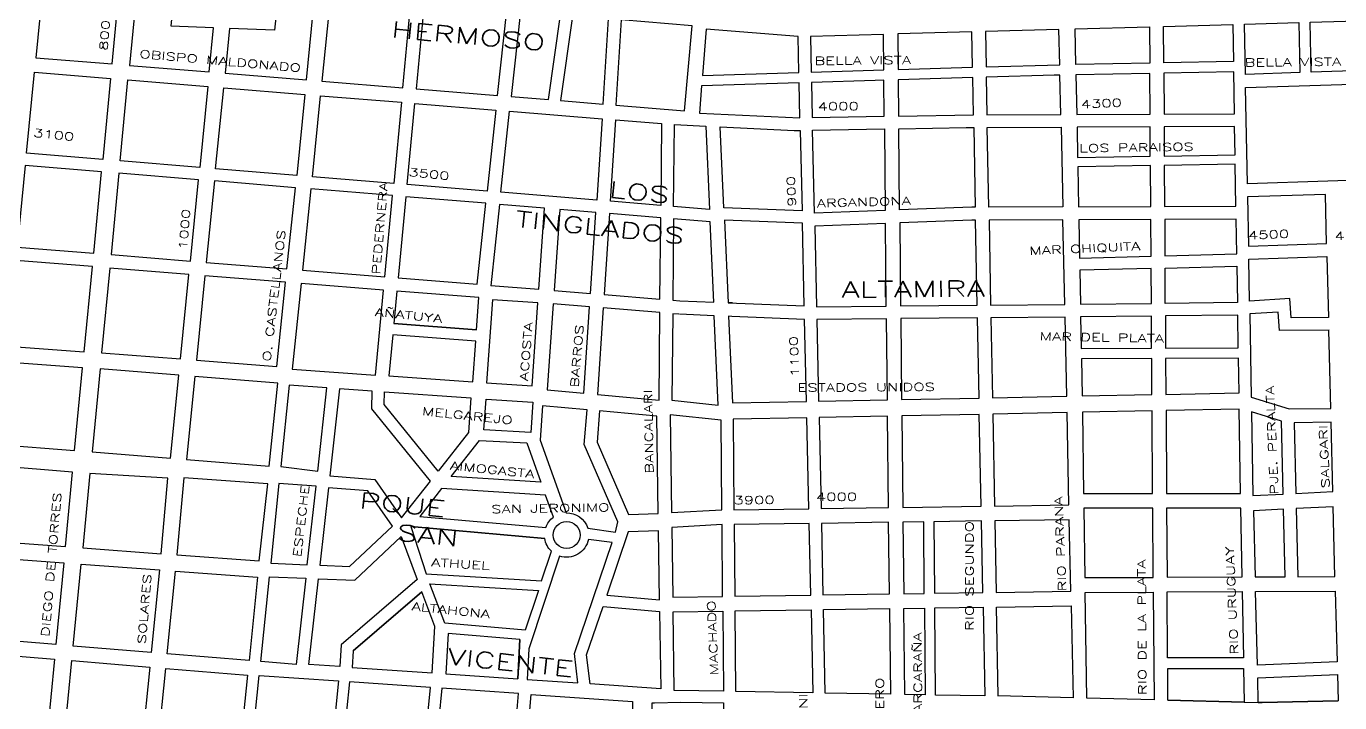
# Model space of a CAD drawing. Header units: millimetres. Extents: x 4374322 to 4409026, y 6503580 to 6534206.
# Drawn here: x 4391375 to 4393016, y 6523421 to 6524267 of the extents above; entities that cross this region are included whole.
import ezdxf

# ---------------------------------------------------------------- set-up
doc = ezdxf.new("R2010")
doc.units = ezdxf.units.MM
for name, color, linetype in [('LINEA CALLE', 252, 'Continuous'), ('NOMBRE BARRIO', 8, 'Continuous'), ('NOMBRE CALLE', 252, 'Continuous')]:
    doc.layers.add(name, color=color, linetype=linetype)
doc.styles.add('ROMANS', font='romans')

msp = doc.modelspace()

# ---------------------------------------------------------------- linework, layer by layer
at = {"layer": 'LINEA CALLE', "transparency": 33554687}
for p, q in [((4392257.3, 6523920.9), (4392251.8, 6523921.1)), ((4391937.4, 6523887.2), (4391834.2, 6523895.2)), ((4392694.4, 6523804.6), (4392781.6, 6523806.3)), ((4392799, 6523806.6), (4392890.5, 6523808.5)), ((4392905.7, 6523802.9), (4392953.3, 6523788.3)), ((4392953.3, 6523788.3), (4393005.1, 6523789.1))]:
    msp.add_line(p, q, dxfattribs=at)
for points in [[(4391397.1, 6524333.6), (4391386.6, 6524227.5), (4391481.8, 6524219.7), (4391492.1, 6524325.4)], [(4391685, 6524261.8), (4391628.8, 6524264), (4391623.2, 6524208.2), (4391724.7, 6524199.9), (4391735.3, 6524306.7), (4391689.7, 6524310.5)], [(4391754.7, 6524305), (4391744.1, 6524198.3), (4391845.3, 6524190), (4391855.4, 6524296.6)], [(4391872.1, 6524295.2), (4391862, 6524188.6), (4391963.7, 6524180.3), (4391975.1, 6524286.6)], [(4391992.2, 6524285.2), (4391980.8, 6524178.9), (4392027.4, 6524175.1), (4392042.5, 6524281)], [(4392057.5, 6524279.7), (4392042.4, 6524173.9), (4392095.7, 6524169.5), (4392102.2, 6524276)], [(4392118, 6524274.7), (4392111.4, 6524168.2), (4392197.5, 6524161.2), (4392207, 6524267.2)], [(4392796.3, 6524221.1), (4392796, 6524266.7), (4392882.9, 6524269.1), (4392883.6, 6524222.6)], [(4392897.3, 6524269.6), (4392965.4, 6524271.5), (4392966.5, 6524209), (4392898.4, 6524206.7)], [(4392224.4, 6524263.3), (4392219.7, 6524205.1), (4392340.4, 6524209), (4392339.4, 6524254.2)], [(4392354.8, 6524254.1), (4392355.8, 6524209.5), (4392446.4, 6524212.3), (4392445.9, 6524256.7)], [(4392463.8, 6524257.2), (4392464.3, 6524212.9), (4392557.5, 6524215.6), (4392556.6, 6524259.9)], [(4392573.4, 6524260.3), (4392574.3, 6524216.1), (4392666.3, 6524218.7), (4392665.4, 6524263)], [(4392778.9, 6524220.7), (4392686.5, 6524219.1), (4392685.6, 6524263.5), (4392778.6, 6524266.2)], [(4391374.9, 6524108.1), (4391384.9, 6524209.3), (4391480.1, 6524201.5), (4391470.3, 6524100.2)], [(4392464.4, 6524200), (4392464.9, 6524154.6), (4392558.6, 6524156.1), (4392557.7, 6524202.7)], [(4392779.3, 6524156.9), (4392779, 6524207.9), (4392686.7, 6524206.2), (4392687.7, 6524156.6)], [(4392796.7, 6524157), (4392884.7, 6524157.3), (4392883.9, 6524209.7), (4392796.4, 6524208.2)], [(4391491.9, 6524098.4), (4391501.7, 6524199.7), (4391601.5, 6524191.5), (4391591.4, 6524090.3)], [(4391611.3, 6524088.6), (4391621.4, 6524189.9), (4391722.8, 6524181.6), (4391712.8, 6524080.3)], [(4392218.7, 6524192.2), (4392215.9, 6524158.2), (4392341.7, 6524152.4), (4392340.7, 6524196.1)], [(4392898.7, 6524190.2), (4393072.9, 6524195.8), (4393098, 6524196.6), (4393101.8, 6524076.7), (4392900.9, 6524069.8)], [(4391732.2, 6524078.7), (4391742.3, 6524180), (4391843.6, 6524171.8), (4391834, 6524070.3)], [(4391850.6, 6524069), (4391860.2, 6524170.4), (4391961.7, 6524162.1), (4391950.8, 6524060.7)], [(4391967.9, 6524059.3), (4391978.8, 6524160.7), (4392094.3, 6524151.2), (4392087.6, 6524049.5)], [(4392104.7, 6524048.1), (4392111.4, 6524149.9), (4392168.6, 6524145.2), (4392167.7, 6524042.9)], [(4392183.8, 6524041.6), (4392184.7, 6524143.9), (4392224.2, 6524142), (4392228.8, 6524037.9)], [(4392242.1, 6524141.1), (4392334.3, 6524136.5), (4392342.1, 6524136.6), (4392344.3, 6524036), (4392246.5, 6524040)], [(4392359.7, 6524033.1), (4392357.4, 6524136.9), (4392447.2, 6524138.5), (4392448.3, 6524036.5)], [(4392556.3, 6524040.7), (4392466.2, 6524037.2), (4392465.1, 6524138.8), (4392549.4, 6524140.3), (4392558.9, 6524140.3), (4392560.8, 6524040.7)], [(4392577.6, 6524040.8), (4392575.7, 6524140.4), (4392668, 6524140.7), (4392670.1, 6524041.1)], [(4392688, 6524140.8), (4392688.7, 6524102.9), (4392779.6, 6524104.3), (4392779.4, 6524141.1)], [(4392885.6, 6524106), (4392885, 6524141.6), (4392796.8, 6524141.2), (4392797.1, 6524104.6)], [(4391459, 6523983), (4391468.8, 6524084.9), (4391373.4, 6524092.8), (4391363.4, 6523990.8)], [(4392779.7, 6524092.6), (4392688.9, 6524091.2), (4392689.9, 6524041.2), (4392780.1, 6524041.5)], [(4392797.5, 6524041.6), (4392886.6, 6524041.9), (4392885.8, 6524094.3), (4392797.1, 6524092.9)], [(4391579.7, 6523973.2), (4391589.9, 6524075), (4391490.5, 6524083.2), (4391480.6, 6523981.3)], [(4391700.4, 6523963.5), (4391711.1, 6524065), (4391609.7, 6524073.4), (4391599.6, 6523971.6)], [(4391822.9, 6523953.5), (4391832.5, 6524055.1), (4391730.5, 6524063.5), (4391719.8, 6523961.9)], [(4392999.9, 6523995.2), (4392998.4, 6524056.7), (4392901.2, 6524053.4), (4392902.3, 6523992)], [(4391938.3, 6523944.3), (4391949.2, 6524045.5), (4391849.2, 6524053.7), (4391839.6, 6523952.2)], [(4392079.8, 6523932.7), (4392086.6, 6524034.2), (4392041.5, 6524037.9), (4392034.3, 6523936.4)], [(4392166.7, 6523925.7), (4392167.6, 6524027.5), (4392103.7, 6524032.8), (4392096.9, 6523931.3)], [(4392233.9, 6523921.9), (4392229.5, 6524022.5), (4392183.6, 6524026.2), (4392182.8, 6523924.4), (4392191.6, 6523923.7)], [(4392347, 6523917.1), (4392344.7, 6524020.6), (4392247.2, 6524024.6), (4392251.8, 6523921.1)], [(4392563.2, 6523918), (4392561.2, 6524024.4), (4392556.4, 6524024.4), (4392466.3, 6524020.9), (4392467.5, 6523917.1)], [(4392672.6, 6523919.1), (4392670.4, 6524024.8), (4392578, 6524024.5), (4392580, 6523918.2)], [(4392780.2, 6524025.3), (4392690.2, 6524024.9), (4392691.1, 6523977.1), (4392780.5, 6523979.6)], [(4392797.9, 6523980), (4392887.6, 6523982.5), (4392886.9, 6524025.7), (4392797.6, 6524025.3)], [(4392449.6, 6523916.9), (4392448.5, 6524020.2), (4392360.1, 6524016.8), (4392362.4, 6523916)], [(4391361.7, 6523974), (4391351.2, 6523867), (4391447, 6523859.9), (4391457.3, 6523966.3)], [(4393000.3, 6523978.9), (4393002.2, 6523902.6), (4392955.8, 6523902.4), (4392954.1, 6523926.3), (4392903.5, 6523923.2), (4392902.6, 6523975.6)], [(4391479, 6523964.5), (4391468.8, 6523858.7), (4391567.5, 6523850.9), (4391578, 6523956.5)], [(4392780.6, 6523964.1), (4392691.4, 6523961.7), (4392692.2, 6523919.3), (4392780.9, 6523920.2)], [(4392887.9, 6523967), (4392888.6, 6523921.3), (4392798.3, 6523920.4), (4392798, 6523964.6)], [(4391597.9, 6523954.9), (4391587.4, 6523849.3), (4391687.6, 6523841.4), (4391698.7, 6523946.7)], [(4391718.1, 6523945.1), (4391706.9, 6523838.1), (4391811.3, 6523830.8), (4391821.3, 6523936.8)], [(4391838, 6523935.5), (4391834.2, 6523895.2), (4391937.4, 6523887.2), (4391940.3, 6523927.8)], [(4391957.2, 6523924.9), (4391949.9, 6523821.2), (4392006.8, 6523817.2), (4392014.1, 6523921.2)], [(4392033.1, 6523919.6), (4392025.5, 6523812.3), (4392071.5, 6523808), (4392078.7, 6523915.9)], [(4392095.8, 6523914.6), (4392088.6, 6523806.5), (4392165.6, 6523799.4), (4392166.6, 6523908.8)], [(4392362.7, 6523900.2), (4392365, 6523798), (4392450.9, 6523799.7), (4392449.8, 6523901.1)], [(4392467.6, 6523901.3), (4392468.7, 6523800.1), (4392565.5, 6523802), (4392563.5, 6523902.2)], [(4392580.3, 6523902.4), (4392582.3, 6523802.3), (4392675.1, 6523804.2), (4392673, 6523903.3)], [(4392692.5, 6523903.5), (4392693.3, 6523863.8), (4392781.2, 6523864.2), (4392781, 6523904.4)], [(4392798.4, 6523904.6), (4392798.6, 6523864.3), (4392889.5, 6523864.8), (4392888.9, 6523905.5)], [(4391832.8, 6523881), (4391828, 6523829.7), (4391932.8, 6523822.4), (4391936.4, 6523873)], [(4391349.2, 6523846.7), (4391339.1, 6523744), (4391435.1, 6523736.3), (4391445.1, 6523839.6)], [(4392781.3, 6523851.3), (4392693.5, 6523850.9), (4392694.4, 6523804.6), (4392781.6, 6523806.3)], [(4392798.7, 6523851.4), (4392799, 6523806.6), (4392890.5, 6523808.5), (4392889.8, 6523851.8)], [(4391466.8, 6523838.4), (4391456.8, 6523734.6), (4391555.1, 6523726.7), (4391565.5, 6523830.6)], [(4391574.9, 6523725.1), (4391678.1, 6523716.8), (4391688.9, 6523820.8), (4391585.3, 6523829)], [(4391703.2, 6523817.9), (4391692.7, 6523716.4), (4391738.9, 6523710.7), (4391750.4, 6523814.6)], [(4391806.4, 6523788.7), (4391807.1, 6523810.7), (4391766.2, 6523813.5), (4391754.1, 6523704.7), (4391810.3, 6523700.2), (4391843.8, 6523652.2), (4391879.7, 6523698.2)], [(4391822.4, 6523809.6), (4391930.4, 6523802.1), (4391927.2, 6523758.9), (4391889.4, 6523710.6), (4391821.9, 6523794)], [(4391946.5, 6523762.1), (4391949.4, 6523800.7), (4392007.8, 6523796.7), (4392005.1, 6523758.8)], [(4392127.3, 6523656.3), (4392164.6, 6523657.8), (4392162.8, 6523779.2), (4392091.1, 6523785.8), (4392088, 6523746.7)], [(4392179.6, 6523781.1), (4392181.3, 6523658.7), (4392244.2, 6523662.3), (4392243.3, 6523774.3)], [(4392350.1, 6523777.4), (4392258, 6523775.5), (4392259.2, 6523662.2), (4392352.7, 6523663.5)], [(4392365.5, 6523777.7), (4392368, 6523663.8), (4392452.3, 6523665), (4392451.1, 6523779.4)], [(4392469, 6523779.7), (4392470.2, 6523665.3), (4392568.1, 6523666.7), (4392565.8, 6523781.6)], [(4392582.7, 6523782), (4392584.9, 6523666.9), (4392677.9, 6523668.3), (4392675.5, 6523783.8)], [(4392781.8, 6523785.9), (4392694.7, 6523784.2), (4392696.2, 6523682.6), (4392782.4, 6523682.6)], [(4392799.2, 6523786.3), (4392799.8, 6523682.6), (4392892.5, 6523682.6), (4392890.8, 6523788.1)], [(4392907.9, 6523680), (4392945.8, 6523681.9), (4392943.6, 6523773), (4392906, 6523784.6)], [(4392959.4, 6523771), (4392961.5, 6523682.7), (4393007.7, 6523685), (4393005.5, 6523771.7)], [(4391905.6, 6523703.7), (4391941.1, 6523749.1), (4392000.1, 6523745.8), (4392017.8, 6523696.7)], [(4391423.5, 6523616.3), (4391432.5, 6523709.4), (4391336.4, 6523717.1), (4391327.2, 6523623.4)], [(4391543.2, 6523607.4), (4391551.5, 6523701.9), (4391454.2, 6523707.6), (4391445.2, 6523614.6)], [(4391665.9, 6523598.3), (4391676.6, 6523694.8), (4391571.6, 6523702.2), (4391563, 6523605.9)], [(4391725.9, 6523593.6), (4391736.8, 6523692), (4391690.5, 6523695.2), (4391680.2, 6523595.4)], [(4391778.7, 6523591.5), (4391832.2, 6523641.7), (4391801.4, 6523686), (4391752.4, 6523689.8), (4391741.7, 6523592.9)], [(4392696.5, 6523664.2), (4392697.9, 6523577.4), (4392783.1, 6523577.8), (4392782.6, 6523664.2)], [(4392800, 6523664.2), (4392800.5, 6523577.9), (4392894.3, 6523578.3), (4392892.8, 6523664.1)], [(4392908.4, 6523661.1), (4392910.5, 6523578.4), (4392948.3, 6523578.5), (4392946.2, 6523663)], [(4392962, 6523663.8), (4392964.1, 6523578.6), (4393010.3, 6523578.8), (4393008.1, 6523666)], [(4392259.4, 6523643.7), (4392260.4, 6523554.2), (4392355.1, 6523555.6), (4392353.1, 6523645.1)], [(4392368.4, 6523645.3), (4392370.4, 6523555.8), (4392453.5, 6523557), (4392452.5, 6523646.6)], [(4392471.4, 6523557.3), (4392497.1, 6523557.7), (4392496.4, 6523647.2), (4392470.4, 6523646.8)], [(4392568.4, 6523648.3), (4392509.2, 6523647.4), (4392509.9, 6523557.9), (4392570.2, 6523558.7)], [(4392585.2, 6523648.5), (4392587, 6523559), (4392680.2, 6523560.4), (4392678.3, 6523649.9)], [(4391739.8, 6523576.1), (4391785.1, 6523574.3), (4391843.2, 6523628.7), (4391863.3, 6523575.2), (4391768.1, 6523493.4), (4391766.4, 6523466.3), (4391727.9, 6523469), (4391739.8, 6523576.1)], [(4392164.9, 6523636.1), (4392127, 6523634.6), (4392100.3, 6523555.6), (4392166.1, 6523549.8)], [(4392181.6, 6523640.2), (4392182.9, 6523553.1), (4392245, 6523554), (4392244.3, 6523643.8)], [(4391315.2, 6523501.6), (4391325.2, 6523602.9), (4391421.5, 6523595.8), (4391411.6, 6523493.7)], [(4391433.3, 6523491.9), (4391443.2, 6523594.2), (4391541.1, 6523587), (4391530.8, 6523483.9)], [(4391550.7, 6523482.3), (4391561, 6523585.5), (4391663.8, 6523577.9), (4391653.1, 6523473.8)], [(4391667.6, 6523472.6), (4391678.5, 6523578.5), (4391724, 6523576.7), (4391712, 6523469)], [(4391879.1, 6523569.7), (4392014.7, 6523561.4), (4391998.1, 6523511.7), (4391897.6, 6523520.3)], [(4392784.2, 6523424.8), (4392700.2, 6523426.9), (4392698.2, 6523559), (4392783.3, 6523559.4)], [(4392801.2, 6523477.3), (4392800.7, 6523559.5), (4392894.6, 6523559.9), (4392895.9, 6523477.1)], [(4392913.4, 6523467.9), (4392911, 6523560), (4393010.8, 6523560.4), (4393013, 6523472.2)], [(4392075, 6523480.9), (4392095.5, 6523541.5), (4392166.3, 6523535.3), (4392167.7, 6523438.5), (4392079.3, 6523444.6)], [(4392184.5, 6523436.4), (4392183.1, 6523534.7), (4392245.2, 6523535.6), (4392245.9, 6523435.3)], [(4392261.6, 6523435), (4392260.5, 6523535.8), (4392355.5, 6523537.2), (4392357.9, 6523433.3)], [(4392373.2, 6523433), (4392370.9, 6523537.5), (4392453.7, 6523538.7), (4392454.9, 6523431.6)], [(4392472.7, 6523431.3), (4392471.6, 6523538.9), (4392497.3, 6523539.3), (4392498.1, 6523430.8)], [(4392510.9, 6523430.6), (4392510.1, 6523539.5), (4392570.5, 6523540.4), (4392572.7, 6523429.5)], [(4391409.9, 6523475.4), (4391400.7, 6523380.3), (4391304, 6523387.6), (4391313.4, 6523483.4)], [(4391529, 6523465.6), (4391519.6, 6523371.3), (4391422.4, 6523378.7), (4391431.5, 6523473.7)], [(4391651.2, 6523455.6), (4391641.5, 6523362.1), (4391539.5, 6523369.8), (4391548.9, 6523464)], [(4391755.3, 6523353.5), (4391656.1, 6523361), (4391665.8, 6523455.1), (4391764.8, 6523448.2), (4391755.3, 6523353.5)], [(4391778.6, 6523447.2), (4391774.9, 6523410.5), (4391876.1, 6523402), (4391879.9, 6523440.2)], [(4391894, 6523439.3), (4391890.2, 6523400.8), (4391986.5, 6523392.6), (4391989.7, 6523432.6)], [(4392132.3, 6523422.7), (4392134.4, 6523322.9), (4391997.4, 6523332.3), (4392005.5, 6523431.5)], [(4392192.6, 6523421.9), (4392246, 6523421), (4392246.8, 6523318), (4392159, 6523317.3), (4392156.8, 6523421), (4392160, 6523420.8)]]:
    msp.add_lwpolyline(points, close=True, dxfattribs=at)
for points in [[(4391513.5, 6524321.3), (4391503.5, 6524217.9), (4391603.3, 6524209.8), (4391608.8, 6524264.8), (4391555.7, 6524266.8), (4391560.4, 6524316.1), (4391512.6, 6524321.4)], [(4392659.7, 6524205.7), (4392574.5, 6524203.2), (4392575.4, 6524156.2), (4392667.6, 6524156.5), (4392666.6, 6524205.8), (4392659.6, 6524205.7)], [(4392435.6, 6524199.1), (4392356.1, 6524196.6), (4392357, 6524152.7), (4392447, 6524154.3), (4392446.6, 6524199.5), (4392435.6, 6524199.1)], [(4391955.4, 6523942.8), (4392015.3, 6523938), (4392022.5, 6524039.5), (4391966.3, 6524044.1), (4391955.4, 6523942.4)], [(4392190.3, 6523906.9), (4392182.6, 6523907.5), (4392181.7, 6523799.3), (4392239.6, 6523793.1), (4392234.6, 6523905), (4392190.9, 6523906.9)], [(4393003.2, 6523886.8), (4392941.1, 6523886.5), (4392939.5, 6523909.5), (4392903.8, 6523907.4), (4392905.7, 6523802.9), (4392953.3, 6523788.3), (4393005.1, 6523789.1), (4393002.6, 6523886.8)], [(4392256.6, 6523904.1), (4392252.5, 6523904.2), (4392257.3, 6523795.9), (4392349.7, 6523797.7), (4392347.4, 6523900.3), (4392256.6, 6523904.1)], [(4391783.3, 6523485.9), (4391781.9, 6523465.2), (4391882.1, 6523458.3), (4391885.4, 6523516.2), (4391869.1, 6523559.7), (4391783.3, 6523485.9), (4391869.1, 6523559.7)], [(4392589.5, 6523429.7), (4392587.3, 6523540.6), (4392680.6, 6523542), (4392683, 6523427.3), (4392589.2, 6523429.7), (4392589.2, 6523429.2)], [(4391991.6, 6523499.9), (4391989.1, 6523450.9), (4391991.6, 6523499.9), (4391902, 6523507.6), (4391899.1, 6523457.1), (4391989.1, 6523450.9)], [(4392801.6, 6523424.3), (4392801.3, 6523464), (4392896.1, 6523463.8), (4392896.8, 6523421.9), (4392801.6, 6523424.3), (4392896.8, 6523421.9), (4392914.5, 6523421.5), (4392919.5, 6523421.3), (4393014.2, 6523423.4), (4392919.5, 6523421.3), (4392914.5, 6523421.5), (4392913.8, 6523452.1), (4393013.4, 6523456.4), (4393014.2, 6523423.4)]]:
    msp.add_lwpolyline(points, dxfattribs=at)
for points in [[(4393097.3, 6524261.2), (4393097.8, 6524213.2), (4392980.5, 6524209.4), (4392979.4, 6524271.9), (4393082.9, 6524275), (4393082.9, 6524275, -0.419294), (4393097.3, 6524261.2)], [(4392033.5, 6523653), (4392023.6, 6523680.5), (4391893.8, 6523688.7), (4391866.7, 6523654), (4392024, 6523640.2, -0.146642), (4392033.5, 6523653)], [(4391855.1, 6523641.2), (4391874.4, 6523582.2), (4392018.7, 6523573.4), (4392031.1, 6523610.4, -0.167887), (4392022.6, 6523626.5), (4391855.1, 6523641.2), (4392022.6, 6523626.5)]]:
    msp.add_lwpolyline(points, format="xyb", dxfattribs=at)
for points in [[(4392111.1, 6523634.4), (4392114.2, 6523647.1), (4392072.1, 6523744), (4392075.6, 6523787.2), (4392019.9, 6523792.3), (4392016.8, 6523749.2), (4392049.5, 6523658.5, -0.331585), (4392076.5, 6523639.2), (4392111.1, 6523634.4)], [(4392064.2, 6523445.7), (4392059.9, 6523482.5), (4392106.8, 6523621.2), (4392077.3, 6523625.3, -0.451223), (4392041.3, 6523604.4), (4392002.6, 6523488.5), (4392000.7, 6523450.1)]]:
    msp.add_lwpolyline(points, format="xyb", close=True, dxfattribs=at)
msp.add_circle((4392050.1, 6523630.7), 16.9, dxfattribs=at)

# ---------------------------------------------------------------- texts
at = {"layer": 'NOMBRE BARRIO', "transparency": 33554687, "style": 'ROMANS', "width": 1.5}
for s, rotation, p in [('HERMOSO', 354.9162, (4391830.3, 6524253.3)), ('LOS', 354.0716, (4392102.1, 6524053.3)), ('TINGLADOS', 354.0716, (4391985.1, 6524016.3)), ('ALTAMIRA', 0.4355, (4392393.4, 6523927.6)), ('PQUE', 354.0716, (4391790.1, 6523664.3)), ('SAN', 354.0716, (4391837.1, 6523624.3)), ('VICENTE', 354.0716, (4391900.1, 6523469.3))]:
    msp.add_text(s, height=20, rotation=rotation, dxfattribs=at).set_placement(p)
at = {"layer": 'NOMBRE CALLE', "transparency": 33554687, "style": 'ROMANS', "width": 1.5}
for s, rotation, p in [('800', 85.1108, (4391475.9, 6524236)), ('OBISPO MALDONADO', 354.9402, (4391515.7, 6524227.5)), ('BELLA VISTA', 0.5354, (4392359.8, 6524218.6)), ('BELLA VISTA', 0.5354, (4392897.5, 6524216.5)), ('4000', 0.5354, (4392363.8, 6524161.6)), ('4300', 2.4968, (4392692.9, 6524164.3)), ('3100', 354.0765, (4391382.9, 6524128.8)), ('LOS PARAISOS', 0.8301, (4392690.7, 6524109.3)), ('3500', 354.0765, (4391851.9, 6524079.8)), ('900', 92.4968, (4392336.7, 6524041.4)), ('PEDERNERA', 85.1108, (4391816.6, 6523955.9)), ('ARGANDONA', 1.7317, (4392362.8, 6524040.3)), ('1000', 85.1108, (4391575.2, 6523987)), ('O. CASTELLANOS', 83.4164, (4391679.8, 6523847)), ('4500', 2.4968, (4392901.9, 6524000.3)), ('4600', 2.4968, (4393009.9, 6523999.3)), ('MAR CHIQUITA', 2.4968, (4392628.7, 6523981)), ('AÑATUYA', 354.0765, (4391809.9, 6523904.8)), ('ACOSTA', 85.1108, (4392001.3, 6523822.9)), ('BARROS', 85.1108, (4392064.6, 6523814.5)), ('1100', 92.4968, (4392340.7, 6523828.4)), ('MAR DEL PLATA', 358.9553, (4392641.2, 6523874.3)), ('BANCALARI', 91.0176, (4392158.5, 6523707.5)), ('ESTADOS UNIDOS', 0.3119, (4392338.7, 6523810)), ('PJE. PERALTA', 92.4968, (4392939.7, 6523681.4)), ('MELGAREJO', 354.0765, (4391868.9, 6523780.8)), ('SALGARI', 92.4968, (4393003.8, 6523689.5)), ('AIMOGASTA', 354.0765, (4391903.9, 6523712.8)), ('DIEGO DE TORRES', 85.1108, (4391403.1, 6523502.9)), ('ESPECHE', 83.4164, (4391718, 6523602.5)), ('3900', 0.5488, (4392258.7, 6523669.2)), ('4000', 0.5488, (4392361.7, 6523673.2)), ('RIO PARANA', 92.4968, (4392674.7, 6523560.4)), ('SAN JERONIMO', 0.98, (4391955.8, 6523657.9)), ('RIO SEGUNDO', 90.0858, (4392558.6, 6523510.7)), ('RIO URUGUAY', 92.4968, (4392889.6, 6523481.3)), ('ATHUEL', 356.3672, (4391880.5, 6523591.7)), ('RIO DE LA PLATA', 90.3757, (4392774.7, 6523430.6)), ('SOLARES', 85.1108, (4391523.6, 6523493.9)), ('ALTAHONA', 354.0765, (4391855.9, 6523536.8)), ('MACHADO', 92.4968, (4392239.7, 6523455.4)), ('RIO CARCARAÑA', 90.3757, (4392494.6, 6523351.6)), ('RIO PRIMERO', 90.1595, (4392446.8, 6523321.9)), ('CARTECHINI', 92.4968, (4392355.4, 6523319.7))]:
    msp.add_text(s, height=10, rotation=rotation, dxfattribs=at).set_placement(p)

doc.saveas('drawing.dxf')
